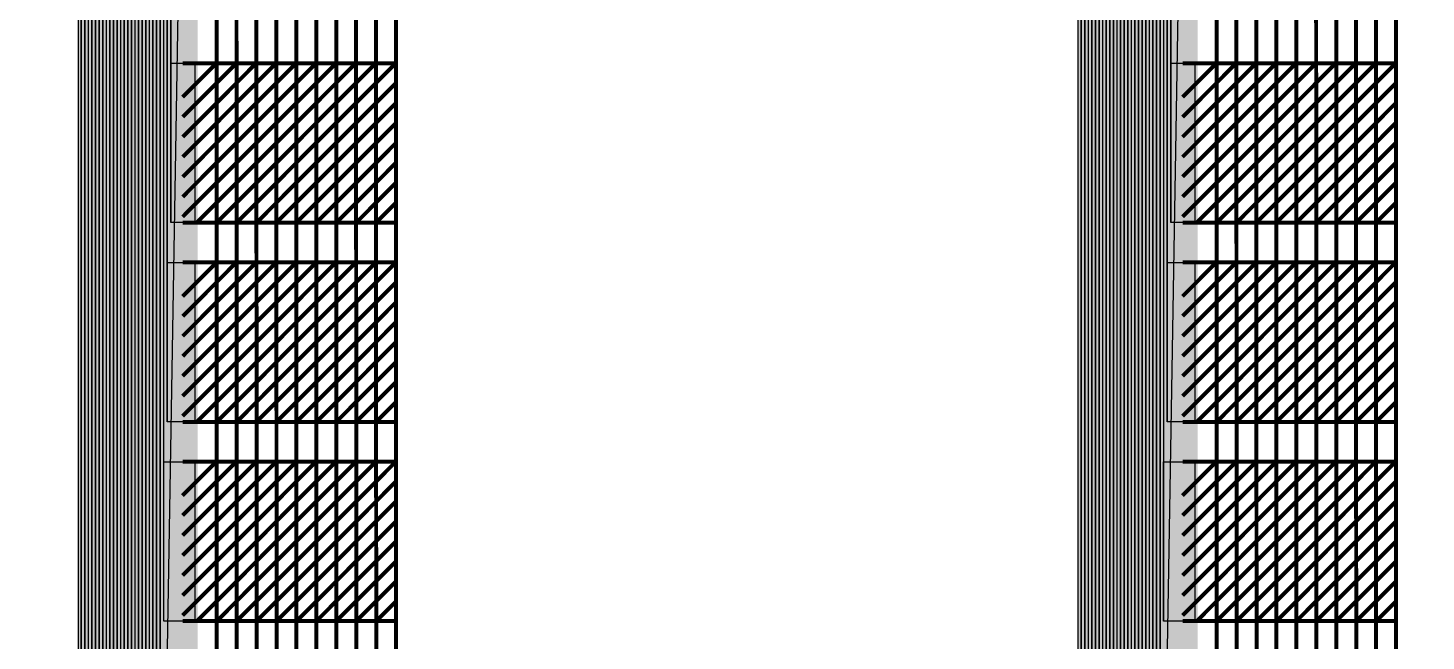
# Model space of a CAD drawing. Header units: millimetres. Extents: x -51 to 51, y -51 to 51.
# Drawn here: x 19.033 to 22.541, y -7.646 to -6.108 of the extents above; entities that cross this region are included whole.
import ezdxf

# ---------------------------------------------------------------- set-up
doc = ezdxf.new("R2010")
doc.units = ezdxf.units.MM
doc.linetypes.add('DASHED', pattern=[19.05, 12.7, -6.35])
for name, color, linetype in [('bottom_SU8', 5, 'Continuous'), ('metal', 43, 'Continuous'), ('Pt_pads', 1, 'Continuous'), ('reference', 18, 'DASHED')]:
    doc.layers.add(name, color=color, linetype=linetype)
doc.layers.add('top SU-8', color=3, linetype='Continuous', transparency=0.63)

msp = doc.modelspace()

# ---------------------------------------------------------------- linework, layer by layer
at = {"layer": 'bottom_SU8', "transparency": 33554544, "const_width": 1}
msp.add_lwpolyline([(-28.578, 24.8878, 0.187667), (-37.8518, -0.7933, 0.186827), (-27.3295, -26.1126, 0.184277), (-2.8594, -37.7245, 0.185083), (23.0094, -30.0775, 0.238565), (37.7593, 0.5371, 0.237346), (21.8297, 30.7311, 0.185761), (-4.5603, 37.5238, 0.186578)], format="xyb", close=True, dxfattribs=at)
at = {"layer": 'bottom_SU8', "transparency": 33554544}
for points, const_width in [([(19.3087, 5.9298), (19.3087, -19.1017)], 0.3), ([(21.8176, 5.9298), (21.8176, -19.1017)], 0.3), ([(19.5102, -19.0957), (19.5056, -3.1964)], 0.01), ([(19.5599, -19.0957), (19.5556, -3.1964)], 0.01), ([(19.6099, -19.0957), (19.6056, -3.1964)], 0.01), ([(19.6602, -19.0957), (19.6556, -3.1961)], 0.01), ([(19.7102, -19.0957), (19.7056, -3.1964)], 0.01), ([(19.7602, -19.0957), (19.7556, -3.1961)], 0.01), ([(19.8102, -19.0957), (19.806, -3.1961)], 0.01), ([(19.8602, -19.0957), (19.8556, -3.1961)], 0.01), ([(19.9102, -19.0957), (19.9056, -3.1961)], 0.01), ([(19.9602, -19.0957), (19.9556, -3.1921)], 0.01), ([(22.019, -19.0957), (22.0144, -3.1964)], 0.01), ([(22.0688, -19.0957), (22.0644, -3.1964)], 0.01), ([(22.1188, -19.0957), (22.1144, -3.1964)], 0.01), ([(22.169, -19.0957), (22.1644, -3.1961)], 0.01), ([(22.219, -19.0957), (22.2144, -3.1964)], 0.01), ([(22.269, -19.0957), (22.2644, -3.1961)], 0.01), ([(22.319, -19.0957), (22.3148, -3.1961)], 0.01), ([(22.369, -19.0957), (22.3644, -3.1961)], 0.01), ([(22.419, -19.0957), (22.4144, -3.1961)], 0.01), ([(22.469, -19.0957), (22.4645, -3.1921)], 0.01), ([(19.421, -6.2811), (19.506, -6.1961)], 0.01), ([(19.4213, -6.331), (19.556, -6.1961)], 0.01), ([(19.4213, -6.3811), (19.606, -6.1961)], 0.01), ([(19.4213, -6.4313), (19.656, -6.1961)], 0.01), ([(19.4213, -6.4814), (19.706, -6.1961)], 0.01), ([(19.4213, -6.5315), (19.756, -6.1961)], 0.01), ([(19.4213, -6.5816), (19.806, -6.1961)], 0.01), ([(19.4213, -6.1961), (19.9615, -6.1961)], 0.01), ([(19.4568, -6.5961), (19.856, -6.1961)], 0.01), ([(19.5068, -6.5961), (19.906, -6.1961)], 0.01), ([(19.5568, -6.5961), (19.956, -6.1961)], 0.01), ([(21.9299, -6.2811), (22.0148, -6.1961)], 0.01), ([(21.9301, -6.331), (22.0648, -6.1961)], 0.01), ([(21.9301, -6.3811), (22.1148, -6.1961)], 0.01), ([(21.9301, -6.4313), (22.1648, -6.1961)], 0.01), ([(21.9301, -6.4814), (22.2148, -6.1961)], 0.01), ([(21.9301, -6.5315), (22.2648, -6.1961)], 0.01), ([(21.9301, -6.5816), (22.3148, -6.1961)], 0.01), ([(21.9301, -6.1961), (22.4703, -6.1961)], 0.01), ([(21.9656, -6.5961), (22.3648, -6.1961)], 0.01), ([(22.0156, -6.5961), (22.4148, -6.1961)], 0.01), ([(22.0656, -6.5961), (22.4648, -6.1961)], 0.01), ([(19.6068, -6.5961), (19.9561, -6.2461)], 0.01), ([(22.1156, -6.5961), (22.4649, -6.2461)], 0.01), ([(19.6568, -6.5961), (19.9562, -6.2961)], 0.01), ([(22.1656, -6.5961), (22.465, -6.2961)], 0.01), ([(19.7068, -6.5961), (19.9563, -6.3461)], 0.01), ([(22.2156, -6.5961), (22.4651, -6.3461)], 0.01), ([(19.7568, -6.5961), (19.9564, -6.3961)], 0.01), ([(22.2656, -6.5961), (22.4652, -6.3961)], 0.01), ([(19.8068, -6.5961), (19.9565, -6.4461)], 0.01), ([(22.3156, -6.5961), (22.4653, -6.4461)], 0.01), ([(19.8568, -6.5961), (19.9566, -6.4961)], 0.01), ([(22.3656, -6.5961), (22.4654, -6.4961)], 0.01), ([(19.9068, -6.5961), (19.9567, -6.5461)], 0.01), ([(22.4156, -6.5961), (22.4655, -6.5461)], 0.01), ([(19.4213, -6.5961), (19.9616, -6.5961)], 0.01), ([(21.9301, -6.5961), (22.4704, -6.5961)], 0.01), ([(19.421, -6.7811), (19.506, -6.6961)], 0.01), ([(19.4213, -6.831), (19.556, -6.6961)], 0.01), ([(19.4213, -6.8811), (19.606, -6.6961)], 0.01), ([(19.4213, -6.9313), (19.656, -6.6961)], 0.01), ([(19.4213, -6.9814), (19.706, -6.6961)], 0.01), ([(19.4213, -7.0315), (19.756, -6.6961)], 0.01), ([(19.4213, -7.0816), (19.806, -6.6961)], 0.01), ([(19.4213, -6.6961), (19.9615, -6.6961)], 0.01), ([(19.4568, -7.0961), (19.856, -6.6961)], 0.01), ([(19.5068, -7.0961), (19.906, -6.6961)], 0.01), ([(19.5568, -7.0961), (19.956, -6.6961)], 0.01), ([(21.9299, -6.7811), (22.0148, -6.6961)], 0.01), ([(21.9301, -6.831), (22.0648, -6.6961)], 0.01), ([(21.9301, -6.8811), (22.1148, -6.6961)], 0.01), ([(21.9301, -6.9313), (22.1648, -6.6961)], 0.01), ([(21.9301, -6.9814), (22.2148, -6.6961)], 0.01), ([(21.9301, -7.0315), (22.2648, -6.6961)], 0.01), ([(21.9301, -7.0816), (22.3148, -6.6961)], 0.01), ([(21.9301, -6.6961), (22.4703, -6.6961)], 0.01), ([(21.9656, -7.0961), (22.3648, -6.6961)], 0.01), ([(22.0156, -7.0961), (22.4148, -6.6961)], 0.01), ([(22.0656, -7.0961), (22.4648, -6.6961)], 0.01), ([(19.6068, -7.0961), (19.9561, -6.7461)], 0.01), ([(22.1156, -7.0961), (22.4649, -6.7461)], 0.01), ([(19.6568, -7.0961), (19.9562, -6.7961)], 0.01), ([(22.1656, -7.0961), (22.465, -6.7961)], 0.01), ([(19.7068, -7.0961), (19.9563, -6.8461)], 0.01), ([(22.2156, -7.0961), (22.4651, -6.8461)], 0.01), ([(19.7568, -7.0961), (19.9564, -6.8961)], 0.01), ([(22.2656, -7.0961), (22.4652, -6.8961)], 0.01), ([(19.8068, -7.0961), (19.9565, -6.9461)], 0.01), ([(22.3156, -7.0961), (22.4653, -6.9461)], 0.01), ([(19.8568, -7.0961), (19.9566, -6.9961)], 0.01), ([(22.3656, -7.0961), (22.4654, -6.9961)], 0.01), ([(19.9068, -7.0961), (19.9567, -7.0461)], 0.01), ([(22.4156, -7.0961), (22.4655, -7.0461)], 0.01), ([(19.4213, -7.0961), (19.9616, -7.0961)], 0.01), ([(21.9301, -7.0961), (22.4704, -7.0961)], 0.01), ([(19.421, -7.2811), (19.506, -7.1961)], 0.01), ([(19.4213, -7.331), (19.556, -7.1961)], 0.01), ([(19.4213, -7.3811), (19.606, -7.1961)], 0.01), ([(19.4213, -7.4313), (19.656, -7.1961)], 0.01), ([(19.4213, -7.4814), (19.706, -7.1961)], 0.01), ([(19.4213, -7.5315), (19.756, -7.1961)], 0.01), ([(19.4213, -7.5816), (19.806, -7.1961)], 0.01), ([(19.4213, -7.1961), (19.9615, -7.1961)], 0.01), ([(19.4568, -7.5961), (19.856, -7.1961)], 0.01), ([(19.5068, -7.5961), (19.906, -7.1961)], 0.01), ([(19.5568, -7.5961), (19.956, -7.1961)], 0.01), ([(21.9299, -7.2811), (22.0148, -7.1961)], 0.01), ([(21.9301, -7.331), (22.0648, -7.1961)], 0.01), ([(21.9301, -7.3811), (22.1148, -7.1961)], 0.01), ([(21.9301, -7.4313), (22.1648, -7.1961)], 0.01), ([(21.9301, -7.4814), (22.2148, -7.1961)], 0.01), ([(21.9301, -7.5315), (22.2648, -7.1961)], 0.01), ([(21.9301, -7.5816), (22.3148, -7.1961)], 0.01), ([(21.9301, -7.1961), (22.4703, -7.1961)], 0.01), ([(21.9656, -7.5961), (22.3648, -7.1961)], 0.01), ([(22.0156, -7.5961), (22.4148, -7.1961)], 0.01), ([(22.0656, -7.5961), (22.4648, -7.1961)], 0.01), ([(19.6068, -7.5961), (19.9561, -7.2461)], 0.01), ([(22.1156, -7.5961), (22.4649, -7.2461)], 0.01), ([(19.6568, -7.5961), (19.9562, -7.2961)], 0.01), ([(22.1656, -7.5961), (22.465, -7.2961)], 0.01), ([(19.7068, -7.5961), (19.9563, -7.3461)], 0.01), ([(22.2156, -7.5961), (22.4651, -7.3461)], 0.01), ([(19.7568, -7.5961), (19.9564, -7.3961)], 0.01), ([(22.2656, -7.5961), (22.4652, -7.3961)], 0.01), ([(19.8068, -7.5961), (19.9565, -7.4461)], 0.01), ([(22.3156, -7.5961), (22.4653, -7.4461)], 0.01), ([(19.8568, -7.5961), (19.9566, -7.4961)], 0.01), ([(22.3656, -7.5961), (22.4654, -7.4961)], 0.01), ([(19.9068, -7.5961), (19.9567, -7.5461)], 0.01), ([(22.4156, -7.5961), (22.4655, -7.5461)], 0.01), ([(19.4213, -7.5961), (19.9616, -7.5961)], 0.01), ([(21.9301, -7.5961), (22.4704, -7.5961)], 0.01)]:
    msp.add_lwpolyline(points, dxfattribs=dict(at, const_width=const_width))
at = {"layer": 'metal', "transparency": 33554544, "const_width": 1}
msp.add_lwpolyline([(-28.578, 24.8878, 0.187667), (-37.8518, -0.7933, 0.186827), (-27.3295, -26.1126, 0.184277), (-2.8594, -37.7245, 0.185083), (23.0094, -30.0775, 0.238565), (37.7593, 0.5371, 0.237346), (21.8297, 30.7311, 0.185761), (-4.5603, 37.5238, 0.186578)], format="xyb", close=True, dxfattribs=at)
at = {"layer": 'metal', "transparency": 33554544}
for points, const_width in [([(19.3107, -11.0957), (19.3107, 10.5754)], 0.004), ([(21.8196, -11.0957), (21.8196, 10.5754)], 0.004), ([(19.2927, -12.0957), (19.2927, 10.0274)], 0.004), ([(19.3017, -11.5957), (19.3017, 10.0291)], 0.004), ([(21.8016, -12.0957), (21.8016, 10.0274)], 0.004), ([(21.8106, -11.5957), (21.8106, 10.0291)], 0.004), ([(19.3197, -10.5957), (19.3197, 9.9562)], 0.004), ([(21.8286, -10.5957), (21.8286, 9.9562)], 0.004), ([(19.2747, -13.0957), (19.2747, 9.4365)], 0.004), ([(19.2837, -12.5957), (19.2837, 9.4365)], 0.004), ([(21.7836, -13.0957), (21.7836, 9.4365)], 0.004), ([(21.7926, -12.5957), (21.7926, 9.4365)], 0.004), ([(19.3287, -10.0961), (19.3287, 9.3481)], 0.004), ([(19.3377, -9.5961), (19.3377, 9.3481)], 0.004), ([(21.8376, -10.0961), (21.8376, 9.3481)], 0.004), ([(21.8466, -9.5961), (21.8466, 9.3481)], 0.004), ([(19.2567, -14.0957), (19.2567, 8.8389)], 0.004), ([(19.2657, -13.5957), (19.2657, 8.8407)], 0.004), ([(21.7656, -14.0957), (21.7656, 8.8389)], 0.004), ([(21.7746, -13.5957), (21.7746, 8.8407)], 0.004), ([(19.3467, -9.0961), (19.3467, 8.7599)], 0.004), ([(19.3557, -8.5961), (19.3557, 8.7617)], 0.004), ([(21.8556, -9.0961), (21.8556, 8.7599)], 0.004), ([(21.8646, -8.5961), (21.8646, 8.7617)], 0.004), ([(19.2387, -15.0957), (19.2387, 8.2445)], 0.004), ([(19.2477, -14.5957), (19.2477, 8.2445)], 0.004), ([(21.7476, -15.0957), (21.7476, 8.2445)], 0.004), ([(21.7566, -14.5957), (21.7566, 8.2445)], 0.004), ([(19.3647, -8.0961), (19.3647, 8.1764)], 0.004), ([(19.3737, -7.5961), (19.3737, 8.1756)], 0.004), ([(21.8736, -8.0961), (21.8736, 8.1764)], 0.004), ([(21.8826, -7.5961), (21.8826, 8.1756)], 0.004), ([(19.2207, -16.0957), (19.2207, 7.6503)], 0.004), ([(19.2297, -15.5957), (19.2297, 7.6503)], 0.004), ([(21.7296, -16.0957), (21.7296, 7.6503)], 0.004), ([(21.7386, -15.5957), (21.7386, 7.6503)], 0.004), ([(19.3827, -7.0961), (19.3827, 7.597)], 0.004), ([(19.3917, -6.5961), (19.3917, 7.5952)], 0.004), ([(21.8916, -7.0961), (21.8916, 7.597)], 0.004), ([(21.9006, -6.5961), (21.9006, 7.5952)], 0.004), ([(19.2027, -17.0957), (19.2027, 7.0554)], 0.004), ([(19.2117, -16.5957), (19.2117, 7.0554)], 0.004), ([(21.7116, -17.0957), (21.7116, 7.0554)], 0.004), ([(21.7206, -16.5957), (21.7206, 7.0554)], 0.004), ([(19.1847, -18.0957), (19.1847, 6.4565)], 0.004), ([(19.1937, -17.5957), (19.1937, 6.4576)], 0.004), ([(21.6936, -18.0957), (21.6936, 6.4565)], 0.004), ([(21.7026, -17.5957), (21.7026, 6.4576)], 0.004), ([(19.1757, -18.5957), (19.1757, 5.8943)], 0.004), ([(21.6846, -18.5957), (21.6846, 5.8943)], 0.004), ([(19.1667, -19.0957), (19.1667, 5.8889)], 0.004), ([(21.6756, -19.0957), (21.6756, 5.8889)], 0.004), ([(19.4466, -6.3054), (19.5561, -6.1957)], 0.006), ([(19.4467, -6.3554), (19.6061, -6.1957)], 0.006), ([(19.4467, -6.4055), (19.6561, -6.1957)], 0.006), ([(19.4467, -6.5558), (19.8061, -6.1957)], 0.006), ([(19.4467, -6.1957), (19.9591, -6.1957)], 0.006), ([(19.4468, -6.4556), (19.7061, -6.1957)], 0.006), ([(19.4468, -6.5057), (19.7561, -6.1957)], 0.006), ([(19.4468, -6.2551), (19.5061, -6.1957)], 0.006), ([(19.4569, -6.5957), (19.8561, -6.1957)], 0.006), ([(19.5069, -6.5957), (19.5061, -6.1957)], 0.006), ([(19.5069, -6.5957), (19.9061, -6.1957)], 0.006), ([(19.5569, -6.5957), (19.5561, -6.1957)], 0.006), ([(19.5569, -6.5957), (19.9561, -6.1957)], 0.006), ([(19.6069, -6.5957), (19.6061, -6.1957)], 0.006), ([(19.6569, -6.5957), (19.6561, -6.1957)], 0.006), ([(19.7069, -6.5957), (19.7061, -6.1957)], 0.006), ([(19.7569, -6.5957), (19.7561, -6.1957)], 0.006), ([(19.8069, -6.5957), (19.8061, -6.1957)], 0.006), ([(19.8569, -6.5957), (19.8561, -6.1957)], 0.006), ([(19.9069, -6.5957), (19.9061, -6.1957)], 0.006), ([(19.9569, -6.5957), (19.9561, -6.1957)], 0.006), ([(21.9555, -6.3054), (22.0649, -6.1957)], 0.006), ([(21.9555, -6.3554), (22.1149, -6.1957)], 0.006), ([(21.9555, -6.4055), (22.1649, -6.1957)], 0.006), ([(21.9555, -6.5558), (22.3149, -6.1957)], 0.006), ([(21.9555, -6.1957), (22.4679, -6.1957)], 0.006), ([(21.9556, -6.4556), (22.2149, -6.1957)], 0.006), ([(21.9556, -6.5057), (22.2649, -6.1957)], 0.006), ([(21.9556, -6.2551), (22.0149, -6.1957)], 0.006), ([(21.9658, -6.5957), (22.3649, -6.1957)], 0.006), ([(22.0158, -6.5957), (22.0149, -6.1957)], 0.006), ([(22.0158, -6.5957), (22.4149, -6.1957)], 0.006), ([(22.0658, -6.5957), (22.0649, -6.1957)], 0.006), ([(22.0658, -6.5957), (22.4649, -6.1957)], 0.006), ([(22.1158, -6.5957), (22.1149, -6.1957)], 0.006), ([(22.1658, -6.5957), (22.1649, -6.1957)], 0.006), ([(22.2158, -6.5957), (22.2149, -6.1957)], 0.006), ([(22.2658, -6.5957), (22.2649, -6.1957)], 0.006), ([(22.3158, -6.5957), (22.3149, -6.1957)], 0.006), ([(22.3658, -6.5957), (22.3649, -6.1957)], 0.006), ([(22.4158, -6.5957), (22.4149, -6.1957)], 0.006), ([(22.4658, -6.5957), (22.4649, -6.1957)], 0.006), ([(19.6069, -6.5957), (19.9562, -6.2457)], 0.006), ([(22.1158, -6.5957), (22.465, -6.2457)], 0.006), ([(19.6569, -6.5957), (19.9563, -6.2957)], 0.006), ([(22.1658, -6.5957), (22.4651, -6.2957)], 0.006), ([(19.7069, -6.5957), (19.9564, -6.3457)], 0.006), ([(22.2158, -6.5957), (22.4652, -6.3457)], 0.006), ([(19.7569, -6.5957), (19.9565, -6.3957)], 0.006), ([(22.2658, -6.5957), (22.4653, -6.3957)], 0.006), ([(19.8069, -6.5957), (19.9566, -6.4457)], 0.006), ([(22.3158, -6.5957), (22.4655, -6.4457)], 0.006), ([(19.8569, -6.5957), (19.9567, -6.4957)], 0.006), ([(22.3658, -6.5957), (22.4656, -6.4957)], 0.006), ([(19.9069, -6.5957), (19.9568, -6.5457)], 0.006), ([(22.4158, -6.5957), (22.4657, -6.5457)], 0.006), ([(19.4446, -6.5957), (19.9594, -6.5957)], 0.006), ([(21.9534, -6.5957), (22.4682, -6.5957)], 0.006), ([(19.4466, -6.8054), (19.5561, -6.6957)], 0.006), ([(19.4467, -6.8554), (19.6061, -6.6957)], 0.006), ([(19.4467, -6.9055), (19.6561, -6.6957)], 0.006), ([(19.4467, -7.0558), (19.8061, -6.6957)], 0.006), ([(19.4467, -6.6957), (19.9591, -6.6957)], 0.006), ([(19.4468, -6.9556), (19.7061, -6.6957)], 0.006), ([(19.4468, -7.0057), (19.7561, -6.6957)], 0.006), ([(19.4468, -6.7551), (19.5061, -6.6957)], 0.006), ([(19.4569, -7.0957), (19.8561, -6.6957)], 0.006), ([(19.5069, -7.0957), (19.5061, -6.6957)], 0.006), ([(19.5069, -7.0957), (19.9061, -6.6957)], 0.006), ([(19.5569, -7.0957), (19.5561, -6.6957)], 0.006), ([(19.5569, -7.0957), (19.9561, -6.6957)], 0.006), ([(19.6069, -7.0957), (19.6061, -6.6957)], 0.006), ([(19.6569, -7.0957), (19.6561, -6.6957)], 0.006), ([(19.7069, -7.0957), (19.7061, -6.6957)], 0.006), ([(19.7569, -7.0957), (19.7561, -6.6957)], 0.006), ([(19.8069, -7.0957), (19.8061, -6.6957)], 0.006), ([(19.8569, -7.0957), (19.8561, -6.6957)], 0.006), ([(19.9069, -7.0957), (19.9061, -6.6957)], 0.006), ([(19.9569, -7.0957), (19.9561, -6.6957)], 0.006), ([(21.9555, -6.8054), (22.0649, -6.6957)], 0.006), ([(21.9555, -6.8554), (22.1149, -6.6957)], 0.006), ([(21.9555, -6.9055), (22.1649, -6.6957)], 0.006), ([(21.9555, -7.0558), (22.3149, -6.6957)], 0.006), ([(21.9555, -6.6957), (22.4679, -6.6957)], 0.006), ([(21.9556, -6.9556), (22.2149, -6.6957)], 0.006), ([(21.9556, -7.0057), (22.2649, -6.6957)], 0.006), ([(21.9556, -6.7551), (22.0149, -6.6957)], 0.006), ([(21.9658, -7.0957), (22.3649, -6.6957)], 0.006), ([(22.0158, -7.0957), (22.0149, -6.6957)], 0.006), ([(22.0158, -7.0957), (22.4149, -6.6957)], 0.006), ([(22.0658, -7.0957), (22.0649, -6.6957)], 0.006), ([(22.0658, -7.0957), (22.4649, -6.6957)], 0.006), ([(22.1158, -7.0957), (22.1149, -6.6957)], 0.006), ([(22.1658, -7.0957), (22.1649, -6.6957)], 0.006), ([(22.2158, -7.0957), (22.2149, -6.6957)], 0.006), ([(22.2658, -7.0957), (22.2649, -6.6957)], 0.006), ([(22.3158, -7.0957), (22.3149, -6.6957)], 0.006), ([(22.3658, -7.0957), (22.3649, -6.6957)], 0.006), ([(22.4158, -7.0957), (22.4149, -6.6957)], 0.006), ([(22.4658, -7.0957), (22.4649, -6.6957)], 0.006), ([(19.6069, -7.0957), (19.9562, -6.7457)], 0.006), ([(22.1158, -7.0957), (22.465, -6.7457)], 0.006), ([(19.6569, -7.0957), (19.9563, -6.7957)], 0.006), ([(22.1658, -7.0957), (22.4651, -6.7957)], 0.006), ([(19.7069, -7.0957), (19.9564, -6.8457)], 0.006), ([(22.2158, -7.0957), (22.4652, -6.8457)], 0.006), ([(19.7569, -7.0957), (19.9565, -6.8957)], 0.006), ([(22.2658, -7.0957), (22.4653, -6.8957)], 0.006), ([(19.8069, -7.0957), (19.9566, -6.9457)], 0.006), ([(22.3158, -7.0957), (22.4655, -6.9457)], 0.006), ([(19.8569, -7.0957), (19.9567, -6.9957)], 0.006), ([(22.3658, -7.0957), (22.4656, -6.9957)], 0.006), ([(19.9069, -7.0957), (19.9568, -7.0457)], 0.006), ([(22.4158, -7.0957), (22.4657, -7.0457)], 0.006), ([(19.4446, -7.0957), (19.9594, -7.0957)], 0.006), ([(21.9534, -7.0957), (22.4682, -7.0957)], 0.006), ([(19.4466, -7.3054), (19.5561, -7.1957)], 0.006), ([(19.4467, -7.3554), (19.6061, -7.1957)], 0.006), ([(19.4467, -7.4055), (19.6561, -7.1957)], 0.006), ([(19.4467, -7.5558), (19.8061, -7.1957)], 0.006), ([(19.4467, -7.1957), (19.9591, -7.1957)], 0.006), ([(19.4468, -7.4556), (19.7061, -7.1957)], 0.006), ([(19.4468, -7.5057), (19.7561, -7.1957)], 0.006), ([(19.4468, -7.2551), (19.5061, -7.1957)], 0.006), ([(19.4569, -7.5957), (19.8561, -7.1957)], 0.006), ([(19.5069, -7.5957), (19.5061, -7.1957)], 0.006), ([(19.5069, -7.5957), (19.9061, -7.1957)], 0.006), ([(19.5569, -7.5957), (19.5561, -7.1957)], 0.006), ([(19.5569, -7.5957), (19.9561, -7.1957)], 0.006), ([(19.6069, -7.5957), (19.6061, -7.1957)], 0.006), ([(19.6569, -7.5957), (19.6561, -7.1957)], 0.006), ([(19.7069, -7.5957), (19.7061, -7.1957)], 0.006), ([(19.7569, -7.5957), (19.7561, -7.1957)], 0.006), ([(19.8069, -7.5957), (19.8061, -7.1957)], 0.006), ([(19.8569, -7.5957), (19.8561, -7.1957)], 0.006), ([(19.9069, -7.5957), (19.9061, -7.1957)], 0.006), ([(19.9569, -7.5957), (19.9561, -7.1957)], 0.006), ([(21.9555, -7.3054), (22.0649, -7.1957)], 0.006), ([(21.9555, -7.3554), (22.1149, -7.1957)], 0.006), ([(21.9555, -7.4055), (22.1649, -7.1957)], 0.006), ([(21.9555, -7.5558), (22.3149, -7.1957)], 0.006), ([(21.9555, -7.1957), (22.4679, -7.1957)], 0.006), ([(21.9556, -7.4556), (22.2149, -7.1957)], 0.006), ([(21.9556, -7.5057), (22.2649, -7.1957)], 0.006), ([(21.9556, -7.2551), (22.0149, -7.1957)], 0.006), ([(21.9658, -7.5957), (22.3649, -7.1957)], 0.006), ([(22.0158, -7.5957), (22.0149, -7.1957)], 0.006), ([(22.0158, -7.5957), (22.4149, -7.1957)], 0.006), ([(22.0658, -7.5957), (22.0649, -7.1957)], 0.006), ([(22.0658, -7.5957), (22.4649, -7.1957)], 0.006), ([(22.1158, -7.5957), (22.1149, -7.1957)], 0.006), ([(22.1658, -7.5957), (22.1649, -7.1957)], 0.006), ([(22.2158, -7.5957), (22.2149, -7.1957)], 0.006), ([(22.2658, -7.5957), (22.2649, -7.1957)], 0.006), ([(22.3158, -7.5957), (22.3149, -7.1957)], 0.006), ([(22.3658, -7.5957), (22.3649, -7.1957)], 0.006), ([(22.4158, -7.5957), (22.4149, -7.1957)], 0.006), ([(22.4658, -7.5957), (22.4649, -7.1957)], 0.006), ([(19.6069, -7.5957), (19.9562, -7.2457)], 0.006), ([(22.1158, -7.5957), (22.465, -7.2457)], 0.006), ([(19.6569, -7.5957), (19.9563, -7.2957)], 0.006), ([(22.1658, -7.5957), (22.4651, -7.2957)], 0.006), ([(19.7069, -7.5957), (19.9564, -7.3457)], 0.006), ([(22.2158, -7.5957), (22.4652, -7.3457)], 0.006), ([(19.7569, -7.5957), (19.9565, -7.3957)], 0.006), ([(22.2658, -7.5957), (22.4653, -7.3957)], 0.006), ([(19.8069, -7.5957), (19.9566, -7.4457)], 0.006), ([(22.3158, -7.5957), (22.4655, -7.4457)], 0.006), ([(19.8569, -7.5957), (19.9567, -7.4957)], 0.006), ([(22.3658, -7.5957), (22.4656, -7.4957)], 0.006), ([(19.9069, -7.5957), (19.9568, -7.5457)], 0.006), ([(22.4158, -7.5957), (22.4657, -7.5457)], 0.006), ([(19.4446, -7.5957), (19.9594, -7.5957)], 0.006), ([(21.9534, -7.5957), (22.4682, -7.5957)], 0.006)]:
    msp.add_lwpolyline(points, dxfattribs=dict(at, const_width=const_width))
for points in [[(19.3917, -6.1961), (19.4517, -6.1961), (19.4517, -6.5961), (19.3917, -6.5961)], [(21.9006, -6.1961), (21.9605, -6.1961), (21.9605, -6.5961), (21.9006, -6.5961)], [(19.3827, -6.6961), (19.4517, -6.6961), (19.4517, -7.0961), (19.3827, -7.0961)], [(21.8916, -6.6961), (21.9605, -6.6961), (21.9605, -7.0961), (21.8916, -7.0961)], [(19.3737, -7.1961), (19.4517, -7.1961), (19.4517, -7.5961), (19.3737, -7.5961)], [(21.8826, -7.1961), (21.9605, -7.1961), (21.9605, -7.5961), (21.8826, -7.5961)]]:
    msp.add_lwpolyline(points, close=True, dxfattribs=at)
at = {"layer": 'Pt_pads', "transparency": 33554544, "const_width": 1}
msp.add_lwpolyline([(-28.578, 24.8878, 0.187667), (-37.8518, -0.7933, 0.186827), (-27.3295, -26.1126, 0.184277), (-2.8594, -37.7245, 0.185083), (23.0094, -30.0775, 0.238565), (37.7593, 0.5371, 0.237346), (21.8297, 30.7311, 0.185761), (-4.5603, 37.5238, 0.186578)], format="xyb", close=True, dxfattribs=at)
at = {"layer": 'reference'}
msp.add_circle((0, 0), 38.1, dxfattribs=at)
at = {"layer": 'top SU-8', "transparency": 33554544, "const_width": 1}
msp.add_lwpolyline([(-28.578, 24.8878, 0.187667), (-37.8518, -0.7933, 0.186827), (-27.3295, -26.1126, 0.184277), (-2.8594, -37.7245, 0.185083), (23.0094, -30.0775, 0.238565), (37.7593, 0.5371, 0.237346), (21.8297, 30.7311, 0.185761), (-4.5603, 37.5238, 0.186578)], format="xyb", close=True, dxfattribs=at)
at = {"layer": 'top SU-8', "transparency": 33554544}
for points in [[(19.4587, -3.1692), (19.1588, -3.1692), (19.1586, -19.1018), (19.1917, -19.1018)], [(21.9675, -3.1692), (21.6676, -3.1692), (21.6674, -19.1018), (21.7005, -19.1018)]]:
    msp.add_lwpolyline(points, close=True, dxfattribs=at)

doc.saveas('drawing.dxf')
